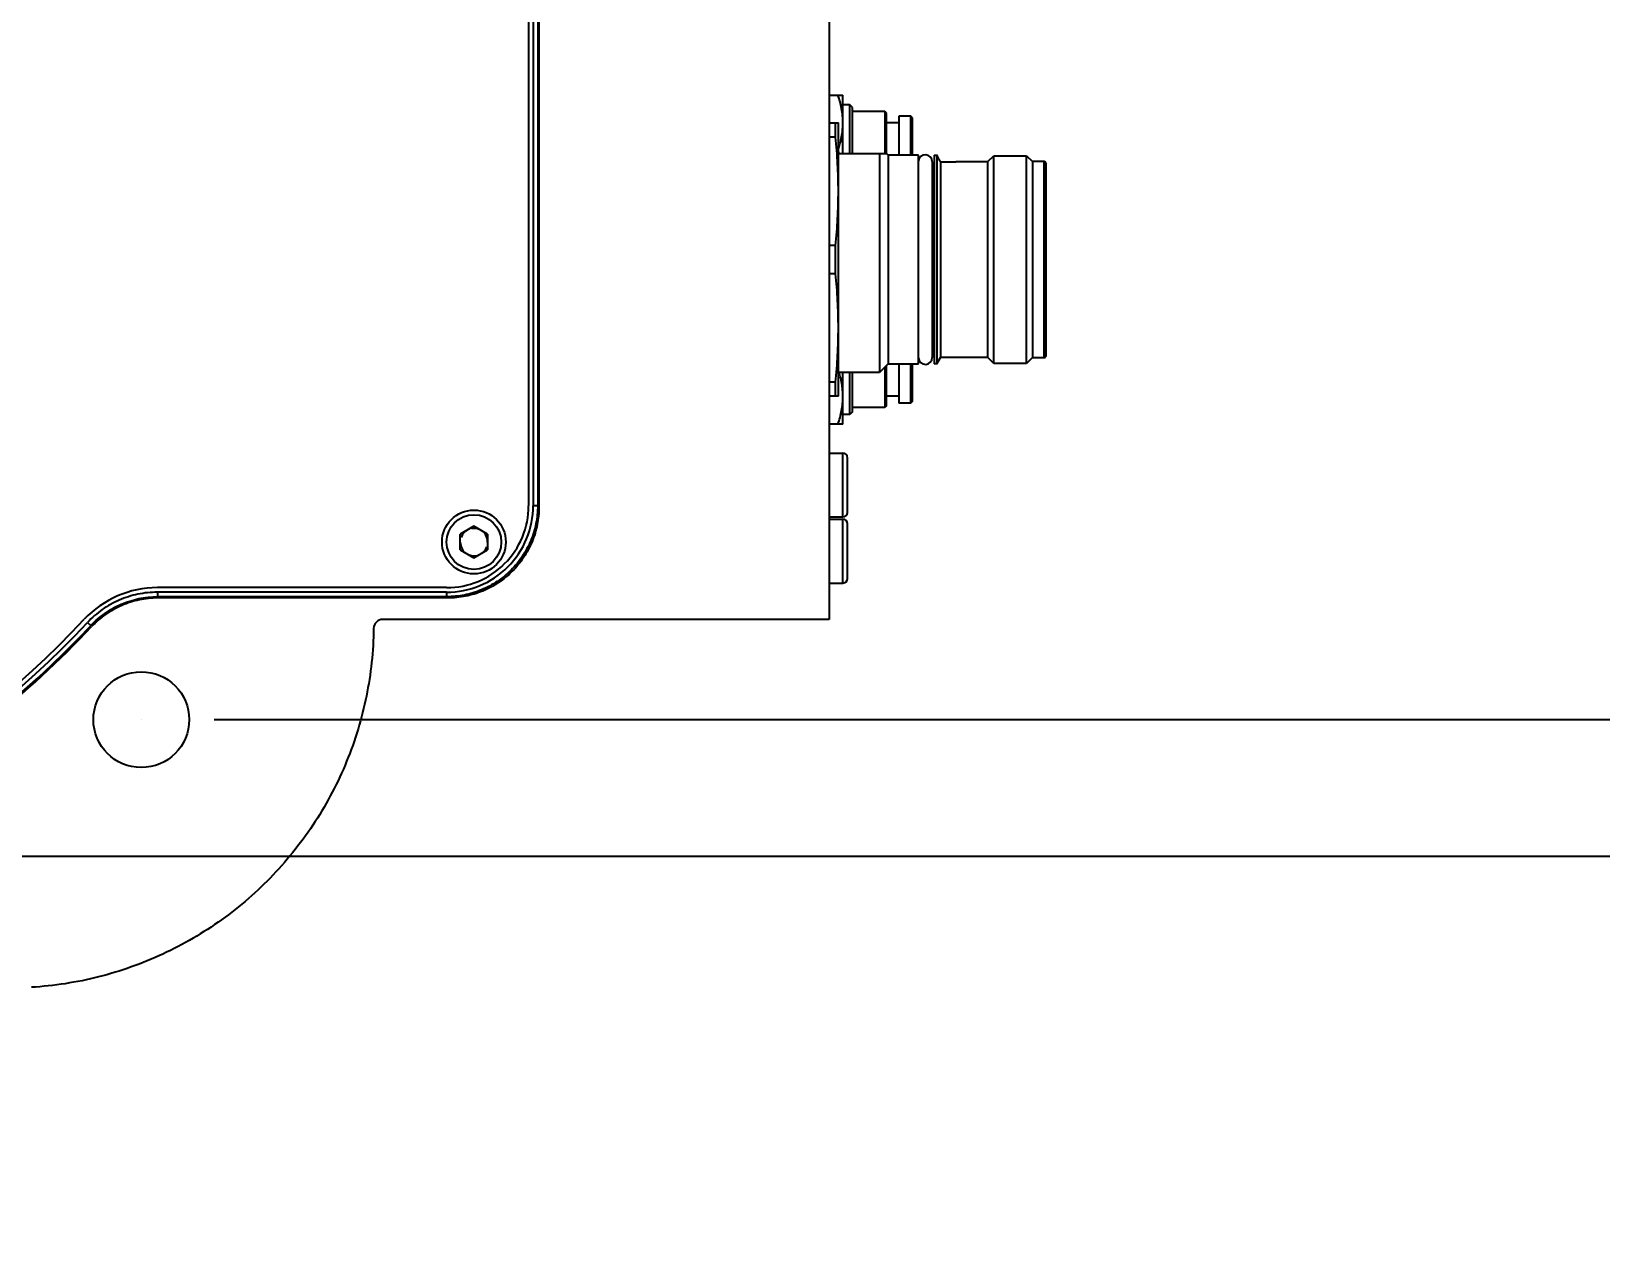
# Model space of a CAD drawing. Header units: millimetres. Extents: x 5828 to 6704, y 123 to 421.
# Drawn here: x 6414.1 to 6422.71, y 295.56 to 302.2 of the extents above; entities that cross this region are included whole.
import ezdxf

# ---------------------------------------------------------------- set-up
doc = ezdxf.new("R2010")
doc.units = ezdxf.units.MM
doc.layers.add('外形图', color=7, linetype='Continuous')
doc.layers.add('尺寸标注', color=7, linetype='Continuous')
doc.styles.add('微软雅黑', font='msyh.ttc', dxfattribs={"height": 1.5})
doc.dimstyles.new('尺寸标注_1_20比例', dxfattribs={"dimtxt": 1.5, "dimasz": 1.25, "dimexe": 0.5, "dimexo": 0.4, "dimgap": 0.5, "dimtad": 1, "dimdec": 1, "dimlfac": 20, "dimdsep": 46, "dimtxsty": '微软雅黑', "dimcen": 0.09, "dimadec": 0, "dimazin": 0, "dimtp": 0.01, "dimtm": 0.01, "dimtfac": 1, "dimtdec": 1, "dimtofl": 0, "dimtmove": 0, "dimatfit": 3, "dimfxl": 1, "dimtolj": 1, "dimarcsym": 0})

# ---------------------------------------------------------------- blocks, each defined once
blk = doc.blocks.new('*D1075')
at = {"layer": 'Defpoints', "color": 0}
for p in [(6406.457, 297.6696), (6410.582, 297.5446), (6410.582, 292.2661)]:
    blk.add_point(p, dxfattribs=at)
at = {"layer": '尺寸标注', "color": 0, "lineweight": -2}
for p, q in [((6406.457, 297.2696), (6406.457, 291.7661)), ((6410.582, 297.1446), (6410.582, 291.7661)), ((6407.707, 292.2661), (6409.332, 292.2661)), ((6410.582, 292.2661), (6422.5301, 292.2661))]:
    blk.add_line(p, q, dxfattribs=at)
at = {"layer": '尺寸标注', "color": 0}
for points in [[(6407.707, 292.4744), (6407.707, 292.0577), (6406.457, 292.2661)], [(6409.332, 292.0577), (6409.332, 292.4744), (6410.582, 292.2661)]]:
    blk.add_solid(points, dxfattribs=at)
at = {"layer": '尺寸标注', "color": 0, "insert": (6417.181, 293.5377), "char_height": 1.5, "attachment_point": 5, "style": '微软雅黑'}
blk.add_mtext('\\A1;\\A1;{\\fAlibaba PuHuiTi 3.0 55 Regular|b0|i0|c134|p18;82.5±0.05}', dxfattribs=at)
blk = doc.blocks.new('*D1077')
at = {"layer": 'Defpoints', "color": 0}
for p in [(6406.457, 307.4196), (6406.457, 297.6696), (6431.5684, 297.6696)]:
    blk.add_point(p, dxfattribs=at)
at = {"layer": '尺寸标注', "color": 0, "lineweight": -2}
for p, q in [((6406.857, 307.4196), (6432.0684, 307.4196)), ((6431.5684, 306.1696), (6431.5684, 298.9196)), ((6406.857, 297.6696), (6432.0684, 297.6696))]:
    blk.add_line(p, q, dxfattribs=at)
at = {"layer": '尺寸标注', "color": 0}
for points in [[(6431.7767, 306.1696), (6431.36, 306.1696), (6431.5684, 307.4196)], [(6431.36, 298.9196), (6431.7767, 298.9196), (6431.5684, 297.6696)]]:
    blk.add_solid(points, dxfattribs=at)
at = {"layer": '尺寸标注', "color": 0, "insert": (6430.2946, 302.5972), "char_height": 1.5, "attachment_point": 5, "rotation": 90, "style": '微软雅黑'}
blk.add_mtext('\\A1;\\A1;{\\fAlibaba PuHuiTi 3.0 55 Regular|b0|i0|c134|p18;195±0.05}', dxfattribs=at)
blk = doc.blocks.new('*D1150')
at = {"layer": 'Defpoints', "color": 0}
for p in [(6414.707, 306.6696), (6414.707, 298.4196), (6426.9818, 298.4196)]:
    blk.add_point(p, dxfattribs=at)
at = {"layer": '尺寸标注', "color": 0, "lineweight": -2}
for p, q in [((6415.107, 306.6696), (6427.4818, 306.6696)), ((6426.9818, 305.4196), (6426.9818, 299.6696)), ((6415.107, 298.4196), (6427.4818, 298.4196))]:
    blk.add_line(p, q, dxfattribs=at)
at = {"layer": '尺寸标注', "color": 0}
for points in [[(6427.1901, 305.4196), (6426.7734, 305.4196), (6426.9818, 306.6696)], [(6426.7734, 299.6696), (6427.1901, 299.6696), (6426.9818, 298.4196)]]:
    blk.add_solid(points, dxfattribs=at)
at = {"layer": '尺寸标注', "color": 0, "insert": (6425.7022, 302.5446), "char_height": 1.5, "attachment_point": 5, "rotation": 90, "style": '微软雅黑'}
blk.add_mtext('\\A1;165', dxfattribs=at)

msp = doc.modelspace()

# ---------------------------------------------------------------- linework, layer by layer
at = {"layer": '外形图', "linetype": 'ByBlock'}
for p, q in [((6418.482, 306.1196), (6418.482, 298.9696)), ((6416.8324, 305.495), (6416.8324, 299.5941)), ((6416.8574, 305.4951), (6416.8574, 299.5941)), ((6416.8824, 305.4951), (6416.8824, 299.5941)), ((6416.8889, 305.5016), (6416.8889, 299.5875)), ((6418.482, 301.8477), (6418.557, 301.8477)), ((6418.557, 301.5246), (6418.557, 301.8477)), ((6418.5945, 301.7946), (6418.557, 301.7946)), ((6418.6095, 301.7796), (6418.5945, 301.7946)), ((6418.5945, 301.5246), (6418.5945, 301.7946)), ((6418.6095, 301.5246), (6418.6095, 301.7796)), ((6418.7865, 301.7571), (6418.6095, 301.7571)), ((6418.7865, 301.7571), (6418.7865, 301.5246)), ((6418.7965, 301.7471), (6418.7865, 301.7571)), ((6418.7965, 301.5246), (6418.7965, 301.7471)), ((6418.9295, 301.7321), (6418.863, 301.7321)), ((6418.863, 301.732), (6418.863, 301.5171)), ((6418.9295, 301.5171), (6418.9295, 301.7321)), ((6418.9395, 301.7221), (6418.9295, 301.7321)), ((6418.9395, 301.5171), (6418.9395, 301.722)), ((6418.482, 301.6946), (6418.532, 301.6946)), ((6418.517, 301.6172), (6418.517, 301.6946)), ((6418.532, 300.1946), (6418.532, 301.6946)), ((6418.863, 301.6946), (6418.7965, 301.6946)), ((6418.517, 301.6172), (6418.482, 301.6172)), ((6418.797, 301.5246), (6418.532, 301.5246)), ((6418.757, 301.5246), (6418.757, 300.3246)), ((6418.797, 301.5246), (6418.8045, 301.5171)), ((6418.972, 301.5171), (6418.8045, 301.5171)), ((6418.8045, 301.5171), (6418.8045, 300.3721)), ((6418.972, 300.3721), (6418.972, 301.5171)), ((6419.047, 301.4819), (6419.047, 300.4072)), ((6419.057, 301.4671), (6419.047, 301.4671)), ((6419.057, 301.5171), (6419.072, 301.5171)), ((6419.057, 301.5171), (6419.057, 300.3721)), ((6419.072, 301.5171), (6419.072, 300.3721)), ((6419.077, 301.5084), (6419.072, 301.5171)), ((6419.0774, 301.5077), (6419.077, 301.5084)), ((6419.0808, 301.5014), (6419.0774, 301.5077)), ((6419.0922, 301.4808), (6419.0922, 300.4071)), ((6419.0923, 301.4816), (6419.177, 301.4816)), ((6419.177, 301.4821), (6419.352, 301.4821)), ((6419.352, 301.4821), (6419.3845, 301.5146)), ((6419.352, 300.4071), (6419.352, 301.4821)), ((6419.3845, 301.5146), (6419.5645, 301.5146)), ((6419.3845, 300.3746), (6419.3845, 301.5146)), ((6419.5645, 300.3746), (6419.5645, 301.5146)), ((6419.5645, 301.5146), (6419.597, 301.4821)), ((6419.662, 301.4821), (6419.597, 301.4821)), ((6419.597, 301.4821), (6419.597, 300.4071)), ((6419.662, 300.4071), (6419.662, 301.4821)), ((6419.672, 300.4171), (6419.672, 301.4721)), ((6418.517, 301.0219), (6418.482, 301.0219)), ((6418.517, 300.8672), (6418.517, 301.0219)), ((6418.517, 300.8672), (6418.482, 300.8672)), ((6418.8045, 300.3721), (6418.757, 300.3246)), ((6418.7865, 300.3541), (6418.7865, 300.1321)), ((6418.7965, 300.1421), (6418.7965, 300.3641)), ((6418.8045, 300.3721), (6418.972, 300.3721)), ((6418.863, 300.3721), (6418.863, 300.1571)), ((6418.9295, 300.1571), (6418.9295, 300.3721)), ((6418.9395, 300.1671), (6418.9395, 300.3721)), ((6419.047, 300.4221), (6419.057, 300.4221)), ((6419.072, 300.3721), (6419.057, 300.3721)), ((6419.072, 300.3721), (6419.0922, 300.4071)), ((6419.352, 300.4071), (6419.0922, 300.4071)), ((6419.3845, 300.3746), (6419.352, 300.4071)), ((6419.5645, 300.3746), (6419.3845, 300.3746)), ((6419.597, 300.4071), (6419.5645, 300.3746)), ((6419.597, 300.4071), (6419.662, 300.4071)), ((6418.517, 300.2719), (6418.482, 300.2719)), ((6418.517, 300.1946), (6418.517, 300.2719)), ((6418.757, 300.3246), (6418.532, 300.3246)), ((6418.557, 300.0415), (6418.557, 300.3246)), ((6418.5945, 300.0946), (6418.5945, 300.3246)), ((6418.6095, 300.1096), (6418.6095, 300.3246)), ((6418.532, 300.1946), (6418.482, 300.1946)), ((6418.863, 300.1946), (6418.7965, 300.1946)), ((6418.5945, 300.0946), (6418.557, 300.0946)), ((6418.6095, 300.1096), (6418.5945, 300.0946)), ((6418.7865, 300.1321), (6418.6095, 300.1321)), ((6418.7965, 300.1421), (6418.7865, 300.1321)), ((6418.9295, 300.1571), (6418.863, 300.1571)), ((6418.9395, 300.1671), (6418.9295, 300.1571)), ((6418.557, 300.0415), (6418.482, 300.0415)), ((6418.482, 299.8821), (6418.557, 299.8821)), ((6418.557, 299.5321), (6418.557, 299.8821)), ((6418.582, 299.5571), (6418.582, 299.857)), ((6416.8574, 299.5941), (6416.8824, 299.5941)), ((6416.8889, 299.5875), (6416.8824, 299.5941)), ((6418.482, 299.5321), (6418.557, 299.5321)), ((6418.482, 299.5196), (6418.557, 299.5196)), ((6418.557, 299.1696), (6418.557, 299.5196)), ((6418.582, 299.1946), (6418.582, 299.4945)), ((6416.532, 299.4812), (6416.457, 299.4379)), ((6416.457, 299.3513), (6416.457, 299.4379)), ((6416.607, 299.4379), (6416.532, 299.4812)), ((6416.607, 299.4379), (6416.607, 299.3513)), ((6416.457, 299.3513), (6416.532, 299.308)), ((6416.532, 299.308), (6416.607, 299.3513)), ((6416.3824, 299.1441), (6414.795, 299.1441)), ((6418.482, 299.1696), (6418.557, 299.1696)), ((6416.3824, 299.1191), (6414.795, 299.1191)), ((6414.795, 299.1191), (6414.795, 299.0941)), ((6416.3825, 299.0941), (6414.795, 299.0941)), ((6414.7978, 299.0876), (6414.795, 299.0941)), ((6416.389, 299.0876), (6414.7978, 299.0876)), ((6416.3825, 299.1191), (6416.3825, 299.0941)), ((6416.3825, 299.0941), (6416.389, 299.0876)), ((6418.482, 298.9696), (6416.0318, 298.9696)), ((6414.412, 298.9532), (6414.4303, 298.9362)), ((6414.4337, 298.9302), (6414.4305, 298.9364)), ((6414.707, 298.4196), (6414.707, 298.4196))]:
    msp.add_line(p, q, dxfattribs=at)
for centre, radius in [((6416.532, 299.3946), 0.175), ((6416.532, 299.3946), 0.15), ((6414.707, 298.4196), 0.2629)]:
    msp.add_circle(centre, radius, dxfattribs=at)
for centre, radius, start, end in [((6410.582, 302.5446), 5.2754, 43.15717, 316.82934), ((6410.582, 302.5446), 5.2504, 43.15782, 316.84261), ((6410.582, 302.5446), 5.2254, 43.15352, 316.84522), ((6418.1502, 301.6966), 0.4067, 352.95147, 359.92848), ((6417.9049, 301.3358), 0.6589, 16.98859, 17.8185), ((6417.9297, 301.3434), 0.633, 16.64313, 16.98519), ((6419.0095, 301.4821), 0.0375, 0, 175.18363), ((6419.662, 301.4721), 0.01, 0, 90), ((6419.0095, 300.4071), 0.0375, 184.81637, 0), ((6419.662, 300.4171), 0.01, 270, 0.00244), ((6417.9981, 300.1631), 0.5618, 13.37421, 16.71625), ((6418.1557, 300.1928), 0.4012, 0.02449, 7.09785), ((6418.557, 299.8571), 0.025, 0, 90), ((6416.3825, 299.594), 0.4749, 269.99101, 0.00519), ((6416.3825, 299.594), 0.4499, 269.98409, 0.00632), ((6418.557, 299.5571), 0.025, 270, 0), ((6418.557, 299.4946), 0.025, 0, 90), ((6416.532, 299.3946), 0.075, 120, 160.00237), ((6416.532, 299.3946), 0.075, 60, 100.00237), ((6416.532, 299.3946), 0.075, 0, 40.00237), ((6416.532, 299.3946), 0.075, 180, 220.00237), ((6416.532, 299.3946), 0.075, 240, 280.00237), ((6416.532, 299.3946), 0.075, 300, 340.00237), ((6414.795, 298.5942), 0.5499, 89.99911, 136.82043), ((6418.557, 299.1946), 0.025, 270, 0), ((6416.0318, 298.9196), 0.05, 89.99978, 179.18325), ((6410.582, 302.5446), 5.282, 308.49169, 316.82038)]:
    msp.add_arc(centre, radius, start, end, dxfattribs=at)
for points, knots in [([(6418.557, 301.6961), (6418.557, 301.7089), (6418.5557, 301.7346), (6418.5502, 301.7729), (6418.5415, 301.8106), (6418.534, 301.8354), (6418.5299, 301.8477)], [0, 0, 0, 0, 0.248856, 0.498275, 0.748607, 1, 1, 1, 1]), ([(6418.5447, 301.5962), (6418.5457, 301.6004), (6418.5495, 301.6171), (6418.5523, 301.634), (6418.5539, 301.6467)], [0, 0, 0, 0, 0.250518, 1, 1, 1, 1]), ([(6418.532, 301.3196), (6418.532, 301.3692), (6418.5293, 301.4686), (6418.5217, 301.5677), (6418.517, 301.6172)], [0, 0, 0, 0, 0.499845, 1, 1, 1, 1]), ([(6418.5328, 301.5534), (6418.5339, 301.557), (6418.5383, 301.5711), (6418.5422, 301.5854), (6418.5447, 301.5962)], [0, 0, 0, 0, 0.250475, 1, 1, 1, 1]), ([(6419.0925, 301.4811), (6419.092, 301.4821), (6419.0909, 301.4839), (6419.0892, 301.4865), (6419.0875, 301.4891), (6419.0861, 301.4918), (6419.0847, 301.4943), (6419.083, 301.4975), (6419.0817, 301.4999), (6419.0808, 301.5014)], [0, 0, 0, 0, 0.138084, 0.271968, 0.403194, 0.53261, 0.658803, 0.779789, 1, 1, 1, 1]), ([(6419.0925, 301.4812), (6419.0922, 301.4818), (6419.0907, 301.4843), (6419.0891, 301.4867), (6419.0879, 301.4885)], [0, 0, 0, 0, 0.257884, 1, 1, 1, 1]), ([(6418.517, 301.0219), (6418.5217, 301.0714), (6418.5293, 301.1705), (6418.532, 301.2699), (6418.532, 301.3196)], [0, 0, 0, 0, 0.500155, 1, 1, 1, 1]), ([(6418.532, 300.5696), (6418.532, 300.6192), (6418.5293, 300.7186), (6418.5217, 300.8177), (6418.517, 300.8672)], [0, 0, 0, 0, 0.499845, 1, 1, 1, 1]), ([(6418.517, 300.2719), (6418.5217, 300.3214), (6418.5293, 300.4205), (6418.532, 300.5199), (6418.532, 300.5696)], [0, 0, 0, 0, 0.500155, 1, 1, 1, 1]), ([(6418.5539, 300.2424), (6418.5534, 300.2467), (6418.551, 300.2637), (6418.5477, 300.2805), (6418.5447, 300.293)], [0, 0, 0, 0, 0.249615, 1, 1, 1, 1]), ([(6418.5299, 300.0415), (6418.534, 300.0537), (6418.5415, 300.0785), (6418.5502, 300.1163), (6418.5557, 300.1545), (6418.557, 300.1802), (6418.557, 300.193)], [0, 0, 0, 0, 0.251393, 0.501725, 0.751144, 1, 1, 1, 1]), ([(6416.8824, 299.5941), (6416.8824, 299.5614), (6416.8775, 299.5122), (6416.8616, 299.4487), (6416.8451, 299.4024), (6416.8241, 299.358), (6416.7904, 299.3019), (6416.7383, 299.2383), (6416.6747, 299.1861), (6416.6185, 299.1525), (6416.5741, 299.1314), (6416.5278, 299.1149), (6416.4643, 299.099), (6416.4151, 299.0941), (6416.3825, 299.0941)], [0, 0, 0, 0, 0.124886, 0.187473, 0.250018, 0.312543, 0.37507, 0.5, 0.62493, 0.687457, 0.749982, 0.812527, 0.875114, 1, 1, 1, 1]), ([(6416.8889, 299.5875), (6416.8889, 299.5548), (6416.8841, 299.5056), (6416.8682, 299.4422), (6416.8516, 299.3959), (6416.8306, 299.3514), (6416.797, 299.2953), (6416.7448, 299.2317), (6416.6812, 299.1796), (6416.6251, 299.1459), (6416.5807, 299.1249), (6416.5344, 299.1083), (6416.4709, 299.0924), (6416.4217, 299.0876), (6416.389, 299.0876)], [0, 0, 0, 0, 0.124886, 0.187473, 0.250018, 0.312543, 0.37507, 0.5, 0.62493, 0.687457, 0.749982, 0.812527, 0.875114, 1, 1, 1, 1]), ([(6414.795, 299.1191), (6414.7593, 299.1191), (6414.6877, 299.1117), (6414.5848, 299.0793), (6414.4908, 299.0264), (6414.4365, 298.9793), (6414.4121, 298.9532)], [0, 0, 0, 0, 0.249889, 0.499983, 0.750096, 1, 1, 1, 1]), ([(6414.4305, 298.9364), (6414.4537, 298.9611), (6414.5055, 299.006), (6414.595, 299.0562), (6414.6929, 299.0871), (6414.761, 299.0941), (6414.795, 299.0941)], [0, 0, 0, 0, 0.249909, 0.500018, 0.750106, 1, 1, 1, 1]), ([(6414.7978, 299.0876), (6414.7639, 299.0876), (6414.7128, 299.0823), (6414.647, 299.0652), (6414.5991, 299.0473), (6414.5533, 299.0247), (6414.4958, 298.9885), (6414.4569, 298.9549), (6414.4337, 298.9302)], [0, 0, 0, 0, 0.249761, 0.374932, 0.5, 0.625068, 0.750238, 1, 1, 1, 1]), ([(6415.9818, 298.9203), (6415.9802, 298.7957), (6415.9535, 298.5464), (6415.8447, 298.1868), (6415.6708, 297.8536), (6415.438, 297.5585), (6415.1544, 297.312), (6414.8299, 297.1225), (6414.4759, 296.9966), (6414.228, 296.9581), (6414.1037, 296.9506)], [0, 0, 0, 0, 0.125001, 0.250001, 0.375, 0.5, 0.625, 0.749999, 0.874999, 1, 1, 1, 1])]:
    msp.add_open_spline(points, degree=3, knots=knots, dxfattribs=at)

# ---------------------------------------------------------------- dimensions: what is measured, and where the dimension line sits
at = {"layer": '尺寸标注'}
dim = msp.add_linear_dim(base=(6431.5684, 297.6696), p1=(6406.457, 307.4196), p2=(6406.457, 297.6696), angle=90, text='\\A1;{\\fAlibaba PuHuiTi 3.0 55 Regular|b0|i0|c134|p18;<>±0.05}', dimstyle='尺寸标注_1_20比例', override={"dimtxsty": '微软雅黑'}, dxfattribs=at)
dim.commit()
dim.dimension.update_dxf_attribs({"geometry": '*D1077', "text_midpoint": (6431.5684, 302.5972), "dimtype": 160})
dim = msp.add_linear_dim(base=(6426.9818, 298.4196), p1=(6414.707, 306.6696), p2=(6414.707, 298.4196), angle=90, dimstyle='尺寸标注_1_20比例', dxfattribs=at)
dim.commit()
dim.dimension.update_dxf_attribs({"geometry": '*D1150', "text_midpoint": (6425.7022, 302.5446)})
dim = msp.add_linear_dim(base=(6410.582, 292.2661), p1=(6406.457, 297.6696), p2=(6410.582, 297.5446), text='\\A1;{\\fAlibaba PuHuiTi 3.0 55 Regular|b0|i0|c134|p18;<>±0.05}', dimstyle='尺寸标注_1_20比例', override={"dimtxsty": '微软雅黑'}, dxfattribs=at)
dim.commit()
dim.dimension.update_dxf_attribs({"geometry": '*D1075', "text_midpoint": (6417.181, 293.5377)})

doc.saveas('drawing.dxf')
